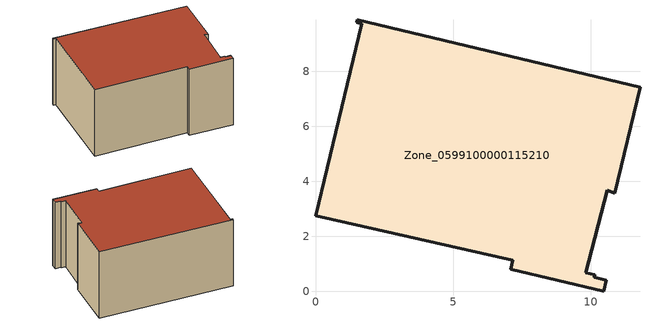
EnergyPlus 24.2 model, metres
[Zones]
Zone_0599100000115210
 floor ground (C_G): 1.68,9.74 1.49,9.79 1.52,9.89 11.8,7.42 10.87,3.56 10.61,3.68 9.82,0.68 10.16,0.61 10.14,0.52 10.58,0.41 10.48,0 7.1,0.81 7.18,1.14 0,2.76 z0
 wall outside (C_F): 11.8,7.42 1.52,9.89 1.49,9.79 1.68,9.74 0,2.76 7.18,1.14 7.1,0.81 10.48,0 10.58,0.41 10.14,0.52 10.16,0.61 9.82,0.68 10.61,3.68 10.87,3.56 11.8,7.42 z0:5.81
 roof outside (C_R): 10.16,0.61 9.82,0.68 10.61,3.68 10.87,3.56 11.8,7.42 1.52,9.89 1.49,9.79 1.68,9.74 0,2.76 7.18,1.14 7.1,0.81 10.48,0 10.58,0.41 10.14,0.52 z5.81
[BUILDING]
Pand.0599100000115210: North Axis=0; Terrain=City; Loads Convergence Tolerance Value=0.04; Temperature Convergence Tolerance Value=0.4; Solar Distribution=FullExterior; Maximum Number of Warmup Days=25; Minimum Number of Warmup Days=1
[Site:Location]
Rotterdam.The.Hague.AP_ZH_NLD Design_Conditions: Latitude=51.96; Longitude=4.45; Time Zone=1; Elevation=-4.5
[SITE:GROUNDTEMPERATURE:BUILDINGSURFACE]
18, 18, 18, 18, 18, 18, 18, 18, 18, 18, 18, 18
[MATERIAL] Thermal Absorptance=0.9; Solar Absorptance=0.7; Visible Absorptance=0.7
Name | Roughness | Thickness | Conductivity | Density | Specific Heat
G.TI.1992-2005 | MediumSmooth | 0.15 | 0.06 | 540 | 1210
F.TI.1992-2005 | Rough | 0.3 | 0.12 | 1920 | 840
R.TI.1992-2005 | MediumRough | 0.2 | 0.08 | 1500 | 1000
[CONSTRUCTION]
C_G: G.TI.1992-2005
C_F: F.TI.1992-2005
C_R: R.TI.1992-2005
[ZONE]
Zone_0599100000115210: Type=1; Multiplier=1; Ceiling Height=Autocalculate; Volume=Autocalculate; Floor Area=autocalculate; Part of Total Floor Area=Yes
[ZONEINFILTRATION:DESIGNFLOWRATE]
Infil_Zone_0599100000115210: Zone or ZoneList or Space or SpaceList=Zone_0599100000115210; Schedule=AlwaysOn; Design Flow Rate Calculation Method=Flow/Area; Flow Rate per Floor Area=0.0015; Constant Term Coefficient=1; Temperature Term Coefficient=0; Velocity Term Coefficient=0; Velocity Squared Term Coefficient=0
[HVACTEMPLATE:ZONE:IDEALLOADSAIRSYSTEM]
Zone_0599100000115210: Maximum Heating Supply Air Temperature=50; Minimum Cooling Supply Air Temperature=13; Maximum Heating Supply Air Humidity Ratio=0.0156; Minimum Cooling Supply Air Humidity Ratio=0.0077; Heating Limit=NoLimit; Cooling Limit=NoLimit; Dehumidification Control Type=ConstantSensibleHeatRatio; Cooling Sensible Heat Ratio=0.7; Dehumidification Setpoint=60; Humidification Control Type=None; Humidification Setpoint=30; Outdoor Air Method=None; Outdoor Air Flow Rate per Person=0.00944; Outdoor Air Flow Rate per Zone Floor Area=0; Outdoor Air Flow Rate per Zone=0; Demand Controlled Ventilation Type=None; Outdoor Air Economizer Type=NoEconomizer; Heat Recovery Type=None; Sensible Heat Recovery Effectiveness=0.7; Latent Heat Recovery Effectiveness=0.65
[ZONECONTROL:THERMOSTAT]
ThermostatControl_Zone_0599100000115210: Zone or ZoneList=Zone_0599100000115210; Control Type Schedule=DualSetpointControlType; Control 1=Thermostat_Zone_0599100000115210; Temperature Difference Between Cutout And Setpoint=0
[THERMOSTATSETPOINT:DUALSETPOINT]
Thermostat_Zone_0599100000115210: Heating Setpoint Temperature Schedule=HeatingSetpoint_Zone_0599100000115210; Cooling Setpoint Temperature Schedule=CoolingSetpoint_Zone_0599100000115210
[SCHEDULE:COMPACT]
HeatingSetpoint_Zone_0599100000115210: Through: 12/31, For: AllDays, Until: 24:00, 21
CoolingSetpoint_Zone_0599100000115210: Through: 12/31, For: AllDays, Until: 24:00, 24
DualSetpointControlType: Through: 12/31, For: AllDays, Until: 24:00, 4
AlwaysOn: Through: 12/31, For: AllDays, Until: 24:00, 1
